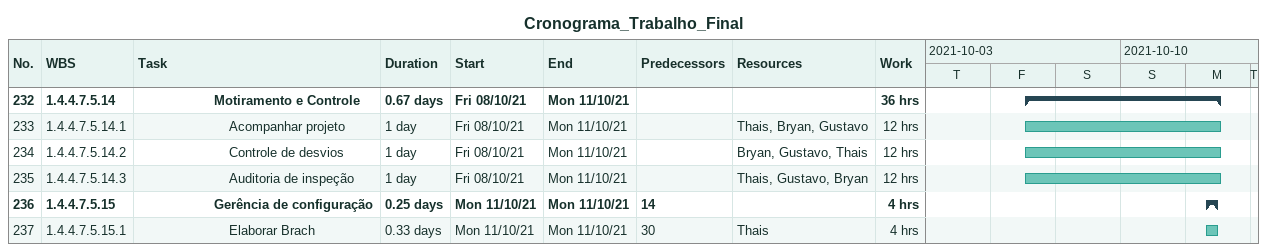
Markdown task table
Cronograma_Trabalho_Final

| ID | WBS | Task | Duration | Start | Finish | Predecessors | Resources | Work (h) |
|---|---|---|---|---|---|---|---|---|
| 232 | 1.4.4.7.5.14 | **Motiramento e Controle** | 0.67d | 2021-10-08 | 2021-10-11 |  |  | 36 |
| 233 | 1.4.4.7.5.14.1 | Acompanhar projeto | 1d | 2021-10-08 | 2021-10-11 |  | Thais, Bryan, Gustavo | 12 |
| 234 | 1.4.4.7.5.14.2 | Controle de desvios | 1d | 2021-10-08 | 2021-10-11 |  | Bryan, Gustavo, Thais | 12 |
| 235 | 1.4.4.7.5.14.3 | Auditoria de inspeção | 1d | 2021-10-08 | 2021-10-11 |  | Thais, Gustavo, Bryan | 12 |
| 236 | 1.4.4.7.5.15 | **Gerência de configuração** | 0.25d | 2021-10-11 | 2021-10-11 | 14 |  | 4 |
| 237 | 1.4.4.7.5.15.1 | Elaborar Brach | 0.33d | 2021-10-11 | 2021-10-11 | 30 | Thais | 4 |
